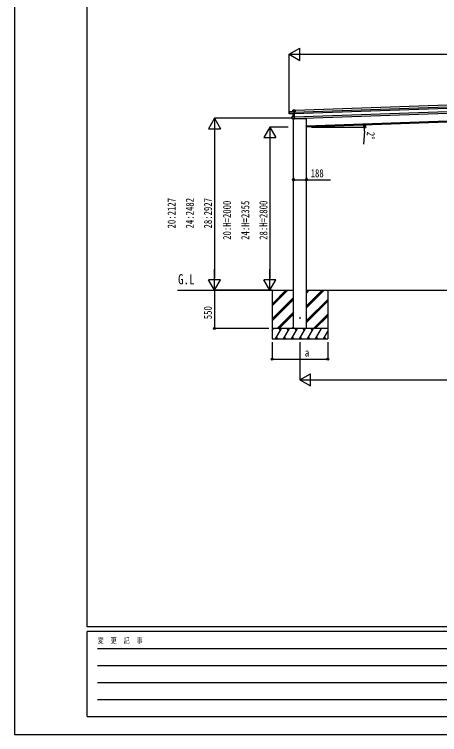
# Model space of a CAD drawing. Units: millimetres, scale not verified. Extents: x -27332 to 2102, y -19305 to 1485.
# Drawn here: x -27332 to -21197, y -19305 to -8910 of the extents above; entities that cross this region are included whole.
import ezdxf
from ezdxf.enums import TextEntityAlignment as Align

# ---------------------------------------------------------------- set-up
doc = ezdxf.new("R2010")
doc.units = ezdxf.units.MM
doc.header["$LTSCALE"] = 40
for name, color, linetype in [('0-2_USER1', 3, 'Continuous'), ('0-4_YKK_13', 4, 'Continuous'), ('0-5_YKK_A1', 4, 'Continuous'), ('0-6_YKK_D', 6, 'Continuous'), ('0-7_YKK_ZWAK', 7, 'Continuous')]:
    doc.layers.add(name, color=color, linetype=linetype)
doc.styles.add('ＭＳ ゴシック', font='')
doc.styles.get('ＭＳ ゴシック').set_extended_font_data('MS Gothic')

msp = doc.modelspace()

# ---------------------------------------------------------------- linework, layer by layer
at = {"layer": '0-4_YKK_13'}
for p, q in [((-23312.38, -10290.98), (-23283.89, -10289.98)), ((-23282.91, -10316.46), (-23283.82, -10290.48)), ((-23282.86, -10290.95), (-23283.71, -10290.15)), ((-23282.86, -10290.95), (-23281.97, -10316.43)), ((-23369.99, -10317.5), (-23369.52, -10317.49)), ((-23369.22, -10339.49), (-23369.99, -10317.5)), ((-23369.5, -10316.99), (-23297.75, -10314.48)), ((-23368.75, -10339.47), (-23369.22, -10339.49)), ((-23369.13, -10341.92), (-23369.22, -10339.49)), ((-23369.06, -10344.02), (-23369.13, -10341.92)), ((-23368.75, -10339.47), (-23361.22, -10339.21)), ((-23368.65, -10342.4), (-23368.57, -10344.5)), ((-23311.81, -10345.99), (-23368.57, -10344.5)), ((-23361.12, -10342.23), (-23361.22, -10339.21)), ((-23327.03, -10388.02), (-23327.5, -10388.03)), ((-23326.61, -10413.55), (-23327.5, -10388.03)), ((-23327.05, -10387.52), (-23295.05, -10384.44)), ((-23312.39, -10291.48), (-23312.86, -10291.49)), ((-23312.06, -10314.48), (-23312.86, -10291.49)), ((-23311.59, -10314.46), (-23312.06, -10314.48)), ((-23310.08, -10385.41), (-23311.44, -10346.47)), ((-23310.99, -10345.99), (-23296.38, -10346.33)), ((-23296.81, -10346.82), (-23310.97, -10346.48)), ((-23310.97, -10346.48), (-23309.61, -10385.34)), ((-23309.61, -10385.34), (-23295.06, -10383.94)), ((-23296.47, -10343.75), (-23297.47, -10314.97)), ((-23296.51, -10315.44), (-23297.37, -10314.64)), ((-23297.02, -10314.25), (-23296.54, -10314.7)), ((-23296.38, -10346.35), (-23296.81, -10346.82)), ((-23296.54, -10314.7), (-23296.51, -10315.44)), ((-23296.51, -10315.44), (-23295.56, -10342.81)), ((-23296.47, -10343.75), (-23295.56, -10342.81)), ((-23296.38, -10346.33), (-23296.47, -10343.75)), ((-23296.46, -10316.94), (-23282.91, -10316.46)), ((-23296.38, -10346.35), (-23295.47, -10345.42)), ((-23295.06, -10383.94), (-23296.38, -10346.35)), ((-23295.56, -10342.81), (-23295.47, -10345.42)), ((-23295.47, -10345.42), (-23294.07, -10385.35)), ((-23295.19, -10384.31), (-23295.05, -10384.44)), ((-23293.91, -10416.9), (-23295.03, -10384.94)), ((-23294.9, -10384.57), (-23294.07, -10385.35)), ((-23294.07, -10385.35), (-23292.99, -10416.43)), ((-23281.97, -10316.43), (-23282.91, -10316.46)), ((-23326.14, -10413.53), (-23326.61, -10413.55)), ((-23326.52, -10416.08), (-23326.61, -10413.55)), ((-23326.14, -10413.53), (-23318.61, -10413.27)), ((-23318.49, -10416.76), (-23326.03, -10416.56)), ((-23318.51, -10416.26), (-23318.61, -10413.27)), ((-23318.51, -10416.26), (-23293.91, -10416.9)), ((-23308.1, -10419.63), (-23123.03, -10413.12)), ((-23308.02, -10418.48), (-23308.1, -10419.63)), ((-23307.02, -10418.51), (-23307.1, -10419.59)), ((-23293.76, -10417.26), (-23292.99, -10416.43)), ((-23117.98, -10407.49), (-23118.31, -10409.12))]:
    msp.add_line(p, q, dxfattribs=at)
for points in [[(-23283.82, -10290.48), (-23312.39, -10291.48), (-23311.59, -10314.46), (-23297.74, -10313.98)], [(-23283.89, -10289.98), (-23283.88, -10289.99), (-23283.85, -10290.03), (-23283.79, -10290.08), (-23283.71, -10290.15)], [(-23297.47, -10314.97), (-23369.52, -10317.49), (-23368.75, -10339.47)], [(-23361.12, -10342.23), (-23361.1, -10342.6), (-23368.65, -10342.4)], [(-23361.12, -10342.23), (-23296.47, -10343.75), (-23296.47, -10343.75)], [(-23295.03, -10384.94), (-23327.03, -10388.02), (-23326.14, -10413.53)], [(-23311.81, -10345.99), (-23311.8, -10345.99), (-23311.8, -10345.99)], [(-23311.38, -10346.47), (-23311.41, -10346.47), (-23311.43, -10346.47), (-23311.44, -10346.47)], [(-23309.61, -10385.34), (-23309.7, -10385.36), (-23309.79, -10385.37), (-23309.87, -10385.38), (-23309.94, -10385.39), (-23310, -10385.4), (-23310.04, -10385.41), (-23310.07, -10385.41), (-23310.08, -10385.41)], [(-23295.05, -10384.44), (-23295.04, -10384.45), (-23295.01, -10384.47), (-23294.96, -10384.51), (-23294.9, -10384.57)], [(-23293.9, -10417.4), (-23318.49, -10416.76), (-23318.51, -10416.26)], [(-23293.76, -10417.26), (-23293.82, -10417.32), (-23293.86, -10417.36), (-23293.89, -10417.39), (-23293.9, -10417.4)]]:
    msp.add_lwpolyline(points, dxfattribs=at)
msp.add_circle((-23211.98, -13292.01), 5, dxfattribs=at)
for centre, radius, start, end in [((-23312.36, -10291.48), 0.5, 92, 182), ((-23310.33, -10291.28), 2.07, 171.55133, 185.44952), ((-23369.49, -10317.49), 0.5, 92, 182), ((-23367.45, -10317.29), 2.08, 171.57375, 185.44071), ((-23368.56, -10344), 0.5, 182, 268.5), ((-23327, -10388.02), 0.5, 95.5, 182), ((-23324.99, -10387.7), 2.07, 175.06602, 188.93398), ((-23312.56, -10314.5), 0.5, 272, 2), ((-23311.94, -10346.48), 0.5, 2, 88.5), ((-23311.86, -10346.47), 0.483, 359.40087, 82.5076), ((-23313.65, -10314.66), 2.08, 351.57375, 5.44071), ((-23313.24, -10346.31), 2.28, 355.73562, 8.27807), ((-23310.58, -10385.43), 0.5, 275.5, 2), ((-23311.65, -10385.66), 2.07, 355.06677, 8.93323), ((-23299.81, -10314.18), 2.08, 351.57375, 5.44071), ((-23297.74, -10314.98), 0.5, 47, 92), ((-23297.71, -10314.98), 1, 47, 92), ((-23299.37, -10312.25), 3.08, 309.77354, 319.49251), ((-23303.45, -10321.12), 8.88, 46.81505, 47.05517), ((-23326.02, -10416.06), 0.5, 182, 268.5), ((-23123.21, -10408.13), 5, 272, 348.5)]:
    msp.add_arc(centre, radius, start, end, dxfattribs=at)
for centre, major_axis, ratio, start_param, end_param in [((-23283.35, -10290.46), (-0.017, 0.5), 0.944124, 0.85733516, 1.57079633), ((-23368.63, -10341.9), (0.017, -0.5), 0.999045, 4.71238898, 6.222157), ((-23310.92, -10346.03), (-1, 0.03), 0.043579, 4.77614601, 5.77128334), ((-23310.92, -10346.03), (-1, 0.03), 0.043579, 5.77128334, 5.77417749), ((-23310.94, -10346.53), (-0.502, 0.044), 0.086186, 4.78409788, 5.79171262), ((-23297, -10314.96), (-0.017, 0.5), 0.944124, 0.85733516, 1.57079633), ((-23296.83, -10346.82), (-0.455, -0.489), 0.023136, 1.59488526, 3.11840257), ((-23295.53, -10383.98), (0.163, 0.48), 0.921944, 4.31875817, 5.10229286), ((-23294.56, -10384.89), (0.163, 0.48), 0.921944, 1.17716551, 1.96070021), ((-23293.44, -10416.91), (-0.196, 0.467), 0.921944, 1.18089244, 1.96442714)]:
    msp.add_ellipse(centre, major_axis=major_axis, ratio=ratio, start_param=start_param, end_param=end_param, dxfattribs=at)
at = {"layer": '0-5_YKK_A1'}
for p, q in [((-23296.37, -10319.65), (-17438.81, -10115.1)), ((-23295.67, -10339.65), (-17438.11, -10135.1)), ((-23293.92, -10389.62), (-17436.36, -10185.07)), ((-23282.75, -10294.17), (-17454.17, -10090.63)), ((-23293.08, -10413.6), (-17435.53, -10209.05)), ((-23117.98, -10517.05), (-17610.06, -10324.71)), ((-17610.06, -10344.72), (-23117.98, -10537.07)), ((-23306.23, -13442.01), (-23306.23, -10418.54)), ((-23118.23, -13442.01), (-23118.23, -10407.49)), ((-24977.75, -12892.07), (-23305.98, -12892.07)), ((-23611.98, -12892.01), (-23611.98, -13592.01)), ((-23611.98, -13118.64), (-23385.34, -12892.01)), ((-23611.98, -13090.35), (-23413.63, -12892.01)), ((-23611.98, -13104.49), (-23399.55, -12892.07)), ((-23118.23, -12892.07), (-17610.06, -12891.64)), ((-23117.98, -12933.01), (-23076.98, -12892.01)), ((-23117.98, -12918.86), (-23091.12, -12892.01)), ((-23117.98, -12904.72), (-23105.26, -12892.01)), ((-23117.98, -13145.14), (-22864.88, -12892.05)), ((-23117.98, -13130.99), (-22879.03, -12892.05)), ((-23117.98, -13116.85), (-22893.17, -12892.05)), ((-22811.98, -12892.01), (-22811.98, -13592.01)), ((-23611.98, -13302.48), (-23305.98, -12996.49)), ((-23611.98, -13316.62), (-23305.98, -13010.63)), ((-23611.98, -13330.77), (-23305.98, -13024.77)), ((-23117.98, -13328.98), (-22811.98, -13022.99)), ((-23117.98, -13343.12), (-22811.98, -13037.13)), ((-23117.98, -13357.27), (-22811.98, -13051.27)), ((-23539.37, -13442.01), (-23305.98, -13208.62)), ((-23525.23, -13442.01), (-23305.98, -13222.76)), ((-23511.08, -13442.01), (-23305.98, -13236.9)), ((-23018.87, -13442.01), (-22811.98, -13235.12)), ((-23004.73, -13442.01), (-22811.98, -13249.26)), ((-22990.58, -13442.01), (-22811.98, -13263.4)), ((-22811.98, -13442.01), (-23611.98, -13442.01)), ((-23611.98, -13470.95), (-23595.27, -13442.01)), ((-23610.27, -13467.99), (-23611.98, -13465.03)), ((-23566.4, -13592.01), (-23479.8, -13442.01)), ((-23494.8, -13467.99), (-23509.8, -13442.01)), ((-23450.93, -13592.01), (-23364.33, -13442.01)), ((-23379.33, -13467.99), (-23394.33, -13442.01)), ((-23335.46, -13592.01), (-23248.86, -13442.01)), ((-23327.24, -13442.01), (-23305.98, -13420.75)), ((-23263.86, -13467.99), (-23278.86, -13442.01)), ((-23219.99, -13592.01), (-23133.39, -13442.01)), ((-23148.39, -13467.99), (-23163.39, -13442.01)), ((-23104.52, -13592.01), (-23017.92, -13442.01)), ((-23032.92, -13467.99), (-23047.92, -13442.01)), ((-22989.05, -13592.01), (-22902.45, -13442.01)), ((-22873.58, -13592.01), (-22811.98, -13485.31)), ((-22811.98, -13450.67), (-22816.98, -13442.01)), ((-23611.98, -13592.01), (-22811.98, -13592.01)), ((-23551.4, -13566.03), (-23536.4, -13592.01)), ((-23435.93, -13566.03), (-23420.93, -13592.01)), ((-23320.46, -13566.03), (-23305.46, -13592.01)), ((-23204.99, -13566.03), (-23189.99, -13592.01)), ((-23089.52, -13566.03), (-23074.52, -13592.01)), ((-22974.05, -13566.03), (-22959.05, -13592.01)), ((-22858.58, -13566.03), (-22843.58, -13592.01))]:
    msp.add_line(p, q, dxfattribs=at)
at = {"layer": '0-6_YKK_D'}
for p, q in [((-23366.83, -9486.32), (-23215.27, -9398.82)), ((-23215.27, -9573.82), (-23215.27, -9398.82)), ((-23366.83, -10320.92), (-23366.83, -9485.32)), ((-23366.83, -9486.32), (-23215.27, -9573.82)), ((-23366.83, -9486.32), (-23063.72, -9486.32)), ((-23191.83, -9486.32), (-17541.83, -9486.32)), ((-24446.42, -10409.99), (-24533.92, -10561.54)), ((-23319.61, -10409.99), (-24447.42, -10409.99)), ((-24446.42, -10409.99), (-24358.92, -10561.54)), ((-24446.42, -10409.99), (-24446.42, -10713.1)), ((-24533.92, -10561.54), (-24358.92, -10561.54)), ((-24446.42, -10584.99), (-24446.42, -12717.01)), ((-23646.42, -10537.07), (-23733.92, -10688.62)), ((-23384.2, -10537.07), (-23647.42, -10537.07)), ((-23646.42, -10537.07), (-23558.92, -10688.62)), ((-23646.42, -10537.07), (-23646.42, -10840.17)), ((-23043.61, -10537.07), (-22277.37, -10537.07)), ((-22280.47, -10596.53), (-22293.7, -10782.86)), ((-23733.92, -10688.62), (-23558.92, -10688.62)), ((-23646.42, -10712.07), (-23646.42, -12717.01)), ((-23305.98, -11269.2), (-23305.98, -11296.44)), ((-23117.98, -11267.25), (-23117.98, -11296.44)), ((-24446.42, -12892.01), (-24446.42, -12588.9)), ((-23646.42, -12892.01), (-23646.42, -12588.9)), ((-24446.42, -12892.01), (-24533.92, -12740.45)), ((-24358.92, -12740.45), (-24533.92, -12740.45)), ((-24446.42, -12892.01), (-24358.92, -12740.45)), ((-23646.42, -12892.01), (-23733.92, -12740.45)), ((-23558.92, -12740.45), (-23733.92, -12740.45)), ((-23646.42, -12892.01), (-23558.92, -12740.45)), ((-23612.98, -12892.01), (-24447.42, -12892.01)), ((-23661.98, -12892.01), (-24447.42, -12892.01)), ((-24446.42, -12892.01), (-24446.42, -13442.01)), ((-23612.98, -12892.01), (-23647.42, -12892.01)), ((-23661.98, -13442.01), (-24447.42, -13442.01)), ((-23611.98, -13642.01), (-23611.98, -13886.54)), ((-23211.98, -13642.01), (-23211.98, -14186.54)), ((-22811.98, -13642.01), (-22811.98, -13886.54)), ((-23611.98, -13885.54), (-22811.98, -13885.54)), ((-23211.98, -14185.54), (-23060.42, -14098.04)), ((-23060.42, -14273.04), (-23060.42, -14098.04)), ((-23211.98, -14185.54), (-23060.42, -14273.04)), ((-23211.98, -14185.54), (-22908.87, -14185.54)), ((-23036.98, -14185.54), (-17691.06, -14185.54))]:
    msp.add_line(p, q, dxfattribs=at)
msp.add_lwpolyline([(-23305.98, -11295.44), (-23117.98, -11295.44), (-22770.88, -11295.44)], dxfattribs=at)
for centre in [(-22278.88, -10507.76), (-22278.37, -10537.07), (-23305.98, -11295.44), (-23117.98, -11295.44), (-24446.42, -13442.01), (-23611.98, -13885.54), (-22811.98, -13885.54)]:
    msp.add_circle(centre, 14.88, dxfattribs=at)
for start, end in [(355.93882, 360), (360, 2)]:
    msp.add_arc((-23117.98, -10537.07), 839.61, start, end, dxfattribs=at)
at = {"layer": '0-7_YKK_ZWAK'}
for p, q in [((-26282.43, -17747.5), (-26282.43, 802.5)), ((1017.57, -17747.5), (-26282.43, -17747.5)), ((-17182.43, -17817.5), (-26282.43, -17817.5)), ((-26282.43, -19042.5), (-26282.43, -17817.5)), ((-26133.68, -18062.5), (-17357.43, -18062.5)), ((-26133.68, -18307.5), (-17357.43, -18307.5)), ((-26133.68, -18552.5), (-17357.43, -18552.5)), ((-26133.68, -18797.5), (-17357.43, -18797.5)), ((-26282.43, -19042.5), (-17182.43, -19042.5))]:
    msp.add_line(p, q, dxfattribs=at)
msp.add_lwpolyline([(-27332.5, -19305), (2102.5, -19305), (2102.5, 1485), (-27332.5, 1485)], close=True, dxfattribs=at)

# ---------------------------------------------------------------- texts
at = {"layer": '0-2_USER1', "style": 'ＭＳ ゴシック', "width": 0.8}
msp.add_text('G.L', height=146.6, dxfattribs=at).set_placement((-24971.34, -12849.95), align=Align.BOTTOM_LEFT)
at = {"layer": '0-6_YKK_D', "style": 'ＭＳ ゴシック', "width": 0.8}
for s, rotation, p in [('2°', 265.939, (-22279.55, -10597.6)), ('20:2127', 90, (-24972.42, -11999.6)), ('24:2482', 90, (-24709.92, -11999.6)), ('28:2927', 90, (-24447.42, -11999.6)), ('20:H=2000', 90, (-24172.42, -12163.94)), ('24:H=2355', 90, (-23909.92, -12163.94)), ('28:H=2800', 90, (-23647.42, -12163.94)), ('550', 90, (-24448.75, -13309.81))]:
    msp.add_text(s, height=115.5, rotation=rotation, dxfattribs=at).set_placement(p, align=Align.BOTTOM_LEFT)
for s, p in [('188', (-23057.48, -11294.44)), ('a', (-23142.43, -13883.2))]:
    msp.add_text(s, height=115.5, dxfattribs=at).set_placement(p, align=Align.BOTTOM_LEFT)
at = {"layer": '0-7_YKK_ZWAK', "style": 'ＭＳ ゴシック', "width": 0.8}
msp.add_text('変  更  記  事', height=76.98, dxfattribs=at).set_placement((-26129.59, -18010), align=Align.BOTTOM_LEFT)

doc.saveas('drawing.dxf')
